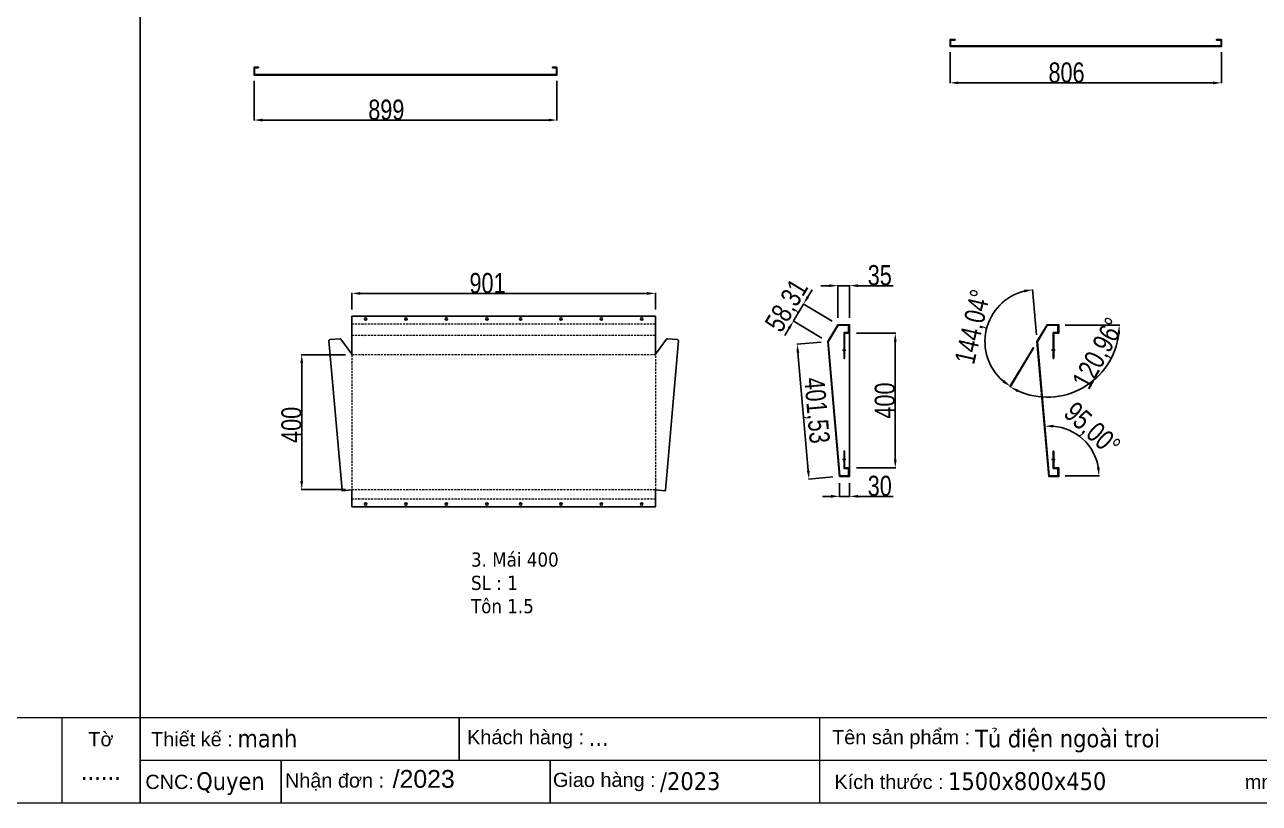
# Model space of a CAD drawing. Header units: inches. Extents: x 21 to 136330, y 8 to 58290.
# Drawn here: x 38993 to 42658, y 23570 to 25881 of the extents above; entities that cross this region are included whole.
import ezdxf
from ezdxf.enums import TextEntityAlignment as Align

# ---------------------------------------------------------------- set-up
doc = ezdxf.new("R2010")
doc.units = ezdxf.units.IN
doc.header["$MEASUREMENT"] = 0
doc.linetypes.add('HIDDEN', pattern=[9.525, 6.35, -3.175])
doc.layers.add('0 KHUNG KT01', color=7, linetype='Continuous')
doc.layers.add('@.0.DM. NÉT CHÍNH', color=7, linetype='Continuous')
doc.layers.add('0 TĂNG CỨNG', color=7, linetype='Continuous', lineweight=15)
doc.layers.add('@.0.DM. NÉT ĐỨT', color=8, linetype='HIDDEN', lineweight=9)
for name, color, linetype, transparency in [('@.0.DM. KÍCH THƯỚC', 8, 'Continuous', 0.2), ('@.0.DM. KÍCH THƯỚC @ 1', 8, 'Continuous', 0.2), ('@.DM. KÍCH THƯỚC', 8, 'Continuous', 0.2), ('@.DM. KÍCH THƯỚC @ 1', 8, 'Continuous', 0.2)]:
    doc.layers.add(name, color=color, linetype=linetype, transparency=transparency)
doc.styles.add('ARIAL', font='arial.ttf')
doc.styles.add('Note Text (ISO)', font='tahoma.ttf')
doc.styles.add('roman', font='roman.shx', dxfattribs={"width": 0.8})
doc.styles.add('Tahoma (Input Text)', font='tahoma.ttf')
doc.dimstyles.new('Kích thước Duy Mạnh', dxfattribs={"dimtxt": 30, "dimasz": 25, "dimexe": 1.25, "dimexo": 20, "dimtad": 1, "dimdec": 1, "dimtxsty": 'roman', "dimcen": 2.5, "dimclrd": 8, "dimclre": 8, "dimclrt": 2, "dimadec": 0, "dimazin": 0, "dimtfac": 1, "dimtdec": 1, "dimtix": 1, "dimtmove": 0, "dimatfit": 3, "dimfxl": 1, "dimtfillclr": 1, "dimarcsym": 0})

# ---------------------------------------------------------------- blocks, each defined once
blk = doc.blocks.new('*D1013')
at = {"layer": '@.DM. KÍCH THƯỚC', "color": 8, "lineweight": -2, "transparency": 16777216}
for p, q in [((39674, 25714.3), (39674, 25596.8)), ((40573, 25714.3), (40573, 25596.8))]:
    blk.add_line(p, q, dxfattribs=at)
at = {"layer": '@.DM. KÍCH THƯỚC', "lineweight": -2, "transparency": 16777216}
blk.add_line((39699, 25598.1), (40548, 25598.1), dxfattribs=at)
at = {"layer": '@.DM. KÍCH THƯỚC', "transparency": 16777216}
for points in [[(39699, 25602.3), (39699, 25593.9), (39674, 25598.1)], [(40548, 25602.3), (40548, 25593.9), (40573, 25598.1)]]:
    blk.add_solid(points, dxfattribs=at)
at = {"layer": 'Defpoints', "color": 0, "transparency": 16777216}
for p in [(39674, 25734.3), (40573, 25734.3), (40573, 25598.1)]:
    blk.add_point(p, dxfattribs=at)
at = {"layer": '@.DM. KÍCH THƯỚC', "color": 2, "transparency": 16777216, "insert": (40012.9, 25658.7), "char_height": 60, "attachment_point": 1, "style": 'roman'}
blk.add_mtext('899', dxfattribs=at)
blk = doc.blocks.new('*D1017')
at = {"layer": '@.DM. KÍCH THƯỚC', "color": 8, "lineweight": -2, "transparency": 16777216}
for p, q in [((41739.7, 25799.8), (41739.7, 25707.2)), ((42545.7, 25799.8), (42545.7, 25707.2))]:
    blk.add_line(p, q, dxfattribs=at)
at = {"layer": '@.DM. KÍCH THƯỚC', "lineweight": -2, "transparency": 16777216}
blk.add_line((41764.7, 25708.5), (42520.7, 25708.5), dxfattribs=at)
at = {"layer": '@.DM. KÍCH THƯỚC', "transparency": 16777216}
for points in [[(41764.7, 25712.6), (41764.7, 25704.3), (41739.7, 25708.5)], [(42520.7, 25712.6), (42520.7, 25704.3), (42545.7, 25708.5)]]:
    blk.add_solid(points, dxfattribs=at)
at = {"layer": 'Defpoints', "color": 0, "transparency": 16777216}
for p in [(41739.7, 25819.8), (42545.7, 25819.8), (42545.7, 25708.5)]:
    blk.add_point(p, dxfattribs=at)
at = {"layer": '@.DM. KÍCH THƯỚC', "color": 2, "transparency": 16777216, "insert": (42032.1, 25769.1), "char_height": 60, "attachment_point": 1, "style": 'roman'}
blk.add_mtext('806', dxfattribs=at)
blk = doc.blocks.new('KHUNG KT1')
at = {"color": 7}
for p, q in [((7128, -4752), (0, -4752)), ((2294.1, -4752), (2294.1, -5040)), ((6864, -4752), (6864, -5040)), ((4848, -4896), (0, -4896))]:
    blk.add_line(p, q, dxfattribs=at)
blk.add_lwpolyline([(0, 0), (7128, 0), (7128, -5040), (0, -5040)], close=True, dxfattribs=at)
at = {"layer": '0 KHUNG KT01'}
for p, q in [((1077.9, -4752), (1077.9, -4896)), ((476.3, -4896), (476.3, -5040)), ((1385.1, -4896), (1385.1, -5040))]:
    blk.add_line(p, q, dxfattribs=at)
at = {"color": 2, "char_height": 48, "style": 'ARIAL'}
for s, insert, width, attachment_point in [('  Khách hàng :', (1066.9, -4824), 2202.321, 4), ('  Tên sản phẩm :', (2299.1, -4824), 2202.321, 4), ('  Thiết kế :', (0, -4824), 2202.321, 4), ('Tờ', (6996, -4824), 264, 5), ('CNC:', (18.2, -4968), 2202.321, 4), ('  Nhận đơn :', (451.9, -4968), 2202.321, 4), ('  Giao hàng :', (1356.7, -4968), 2202.321, 4), ('  Kích thước :', (2307, -4968), 2202.321, 4), ('mm', (3729.5, -4968), 2202.321, 4)]:
    blk.add_mtext(s, dxfattribs=dict(at, insert=insert, width=width, attachment_point=attachment_point))
at = {"color": 1, "style": 'Tahoma (Input Text)', "flags": 8}
for tag, p in [('#01', (328.9, -4851.1)), ('#03', (1514.7, -4846.3)), ('#05', (2819, -4851.1)), ('#07', (4424, -4851.1)), ('#09', (5172.9, -4851.1)), ('#02', (189.8, -4995.1)), ('#04', (1755.3, -4995.1)), ('#06', (2727.8, -4995.1)), ('#08', (4382.7, -4995.1)), ('#10', (5172.9, -4995.1))]:
    blk.add_attdef(tag, p, '', height=60, dxfattribs=at)
blk.add_attdef('#11', text='', height=60, dxfattribs=at).set_placement((6996, -4961.6), align=Align.CENTER)
at = {"layer": '0 TĂNG CỨNG', "color": 1, "style": 'ARIAL'}
blk.add_attdef('#12', (852.8, -4987.6), '', height=60, dxfattribs=at)
blk = doc.blocks.new('*D1039')
at = {"layer": '@.0.DM. KÍCH THƯỚC', "color": 8, "lineweight": -2, "transparency": 16777216}
for p, q in [((41411.7, 24520.6), (41411.7, 24480.1)), ((41441.7, 24520.6), (41441.7, 24480.1))]:
    blk.add_line(p, q, dxfattribs=at)
at = {"layer": '@.0.DM. KÍCH THƯỚC', "lineweight": -2, "transparency": 16777216}
for p, q in [((41386.7, 24481.3), (41361.7, 24481.3)), ((41411.7, 24481.3), (41441.7, 24481.3)), ((41466.7, 24481.3), (41570.7, 24481.3))]:
    blk.add_line(p, q, dxfattribs=at)
at = {"layer": '@.0.DM. KÍCH THƯỚC', "transparency": 16777216}
for points in [[(41386.7, 24485.5), (41386.7, 24477.2), (41411.7, 24481.3)], [(41466.7, 24485.5), (41466.7, 24477.2), (41441.7, 24481.3)]]:
    blk.add_solid(points, dxfattribs=at)
at = {"layer": 'Defpoints', "color": 0, "transparency": 16777216}
for p in [(41411.7, 24540.6), (41441.7, 24540.6), (41441.7, 24481.3)]:
    blk.add_point(p, dxfattribs=at)
at = {"layer": '@.0.DM. KÍCH THƯỚC', "color": 2, "transparency": 16777216, "insert": (41531.2, 24512), "char_height": 60, "attachment_point": 5, "style": 'roman'}
blk.add_mtext('30', dxfattribs=at)
blk = doc.blocks.new('*D1040')
at = {"layer": '@.0.DM. KÍCH THƯỚC', "color": 8, "lineweight": -2, "transparency": 16777216}
for p, q in [((41461.7, 24965.6), (41578.5, 24965.6)), ((41461.7, 24565.6), (41578.5, 24565.6))]:
    blk.add_line(p, q, dxfattribs=at)
at = {"layer": '@.0.DM. KÍCH THƯỚC', "lineweight": -2, "transparency": 16777216}
blk.add_line((41577.2, 24590.6), (41577.2, 24940.6), dxfattribs=at)
at = {"layer": '@.0.DM. KÍCH THƯỚC', "transparency": 16777216}
for points in [[(41573.1, 24940.6), (41581.4, 24940.6), (41577.2, 24965.6)], [(41573.1, 24590.6), (41581.4, 24590.6), (41577.2, 24565.6)]]:
    blk.add_solid(points, dxfattribs=at)
at = {"layer": 'Defpoints', "color": 0, "transparency": 16777216}
for p in [(41441.7, 24965.6), (41577.2, 24965.6), (41441.7, 24565.6)]:
    blk.add_point(p, dxfattribs=at)
at = {"layer": '@.0.DM. KÍCH THƯỚC', "color": 2, "transparency": 16777216, "insert": (41546.6, 24765.6), "char_height": 60, "attachment_point": 5, "rotation": 90, "style": 'roman'}
blk.add_mtext('400', dxfattribs=at)
blk = doc.blocks.new('*D1041')
at = {"layer": '@.0.DM. KÍCH THƯỚC', "color": 8, "lineweight": -2, "transparency": 16777216}
for p, q in [((41356.8, 24938.9), (41284.9, 24932.6)), ((41391.8, 24538.9), (41319.9, 24532.6))]:
    blk.add_line(p, q, dxfattribs=at)
at = {"layer": '@.0.DM. KÍCH THƯỚC', "lineweight": -2, "transparency": 16777216}
blk.add_line((41318.9, 24557.6), (41288.3, 24907.8), dxfattribs=at)
at = {"layer": '@.0.DM. KÍCH THƯỚC', "transparency": 16777216}
for points in [[(41292.4, 24908.1), (41284.1, 24907.4), (41286.1, 24932.7)], [(41323.1, 24557.9), (41314.8, 24557.2), (41321.1, 24532.7)]]:
    blk.add_solid(points, dxfattribs=at)
at = {"layer": 'Defpoints', "color": 0, "transparency": 16777216}
for p in [(41286.1, 24932.7), (41376.7, 24940.6), (41411.7, 24540.6)]:
    blk.add_point(p, dxfattribs=at)
at = {"layer": '@.0.DM. KÍCH THƯỚC', "color": 2, "transparency": 16777216, "insert": (41339.8, 24735.8), "char_height": 60, "attachment_point": 5, "rotation": 275.0005, "style": 'roman'}
blk.add_mtext('401,53', dxfattribs=at)
blk = doc.blocks.new('*D1042')
at = {"layer": '@.0.DM. KÍCH THƯỚC', "lineweight": -2, "transparency": 16777216}
for p, q in [((41317.7, 25073.2), (41330.6, 25094.6)), ((41274.9, 25001.7), (41304.9, 25051.7)), ((41262, 24980.3), (41249.1, 24958.8))]:
    blk.add_line(p, q, dxfattribs=at)
at = {"layer": '@.0.DM. KÍCH THƯỚC', "color": 8, "lineweight": -2, "transparency": 16777216}
for p, q in [((41389.6, 25000.9), (41303.8, 25052.4)), ((41359.6, 24950.9), (41273.8, 25002.4))]:
    blk.add_line(p, q, dxfattribs=at)
at = {"layer": '@.0.DM. KÍCH THƯỚC', "transparency": 16777216}
for points in [[(41314.2, 25075.3), (41321.3, 25071), (41304.9, 25051.7)], [(41258.4, 24982.4), (41265.6, 24978.1), (41274.9, 25001.7)]]:
    blk.add_solid(points, dxfattribs=at)
at = {"layer": 'Defpoints', "color": 0, "transparency": 16777216}
for p in [(41304.9, 25051.7), (41406.7, 24990.6), (41376.7, 24940.6)]:
    blk.add_point(p, dxfattribs=at)
at = {"layer": '@.0.DM. KÍCH THƯỚC', "color": 2, "transparency": 16777216, "insert": (41258.7, 25045.4), "char_height": 60, "attachment_point": 5, "rotation": 59.036, "style": 'roman'}
blk.add_mtext('58,31', dxfattribs=at)
blk = doc.blocks.new('*D1043')
at = {"layer": '@.0.DM. KÍCH THƯỚC', "lineweight": -2, "transparency": 16777216}
for p, q in [((41381.7, 25106.5), (41356.7, 25106.5)), ((41406.7, 25106.5), (41441.7, 25106.5)), ((41466.7, 25106.5), (41570.7, 25106.5))]:
    blk.add_line(p, q, dxfattribs=at)
at = {"layer": '@.0.DM. KÍCH THƯỚC', "color": 8, "lineweight": -2, "transparency": 16777216}
for p, q in [((41406.7, 25010.6), (41406.7, 25107.8)), ((41441.7, 25010.6), (41441.7, 25107.8))]:
    blk.add_line(p, q, dxfattribs=at)
at = {"layer": '@.0.DM. KÍCH THƯỚC', "transparency": 16777216}
for points in [[(41381.7, 25110.7), (41381.7, 25102.4), (41406.7, 25106.5)], [(41466.7, 25110.7), (41466.7, 25102.4), (41441.7, 25106.5)]]:
    blk.add_solid(points, dxfattribs=at)
at = {"layer": 'Defpoints', "color": 0, "transparency": 16777216}
for p in [(41406.7, 25106.5), (41406.7, 24990.6), (41441.7, 24990.6)]:
    blk.add_point(p, dxfattribs=at)
at = {"layer": '@.0.DM. KÍCH THƯỚC', "color": 2, "transparency": 16777216, "insert": (41531.2, 25137.2), "char_height": 60, "attachment_point": 5, "style": 'roman'}
blk.add_mtext('35', dxfattribs=at)
blk = doc.blocks.new('*D1044')
at = {"layer": '@.0.DM. KÍCH THƯỚC', "color": 8, "lineweight": -2, "transparency": 16777216}
blk.add_line((42081.2, 24542.1), (42183.2, 24542.1), dxfattribs=at)
at = {"layer": '@.0.DM. KÍCH THƯỚC', "lineweight": -2, "transparency": 16777216}
blk.add_arc((42034.1, 24542.1), 147.9, 9.6979, 85.3009, dxfattribs=at)
at = {"layer": '@.0.DM. KÍCH THƯỚC', "transparency": 16777216}
for points in [[(42046.2, 24685.3), (42046.2, 24693.7), (42021.2, 24689.4)], [(42184, 24567.4), (42175.7, 24566.7), (42182, 24542.1)]]:
    blk.add_solid(points, dxfattribs=at)
at = {"layer": 'Defpoints', "color": 0, "transparency": 16777216}
for p in [(41999.3, 24940.3), (42160, 24619.7), (42034.1, 24542.1), (42034.1, 24542.1), (42061.2, 24542.1)]:
    blk.add_point(p, dxfattribs=at)
at = {"layer": '@.0.DM. KÍCH THƯỚC', "color": 2, "transparency": 16777216, "insert": (42158.6, 24677.9), "char_height": 60, "attachment_point": 5, "rotation": 317.4994, "style": 'roman'}
blk.add_mtext('95,00°', dxfattribs=at)
blk = doc.blocks.new('*D1045')
at = {"layer": '@.0.DM. KÍCH THƯỚC', "color": 8, "lineweight": -2, "transparency": 16777216}
for p, q in [((41996, 24960.5), (41984.2, 25095.6)), ((41987.4, 24923.5), (41917.7, 24807.2))]:
    blk.add_line(p, q, dxfattribs=at)
at = {"layer": '@.0.DM. KÍCH THƯỚC', "lineweight": -2, "transparency": 16777216}
blk.add_arc((41997.7, 24940.6), 154.3, 104.2919, 229.7446, dxfattribs=at)
at = {"layer": '@.0.DM. KÍCH THƯỚC', "transparency": 16777216}
for points in [[(41958.9, 25094.3), (41960.3, 25086.1), (41984.3, 25094.4)], [(41900.4, 24826.2), (41895.6, 24819.4), (41918.3, 24808.3)]]:
    blk.add_solid(points, dxfattribs=at)
at = {"layer": 'Defpoints', "color": 0, "transparency": 16777216}
for p in [(41874.5, 25033.5), (42027.7, 24990.6), (41997.7, 24940.6), (41997.7, 24940.6), (42032.7, 24540.6)]:
    blk.add_point(p, dxfattribs=at)
at = {"layer": '@.0.DM. KÍCH THƯỚC', "color": 2, "transparency": 16777216, "insert": (41811.9, 24983.4), "char_height": 60, "attachment_point": 5, "rotation": 77.0183, "style": 'roman'}
blk.add_mtext('144,04°', dxfattribs=at)
blk = doc.blocks.new('*D1046')
at = {"layer": '@.0.DM. KÍCH THƯỚC', "color": 8, "lineweight": -2, "transparency": 16777216}
for p, q in [((42081.2, 24989.1), (42243.4, 24989.1)), ((41989, 24923.1), (41918.1, 24804.9))]:
    blk.add_line(p, q, dxfattribs=at)
at = {"layer": '@.0.DM. KÍCH THƯỚC', "lineweight": -2, "transparency": 16777216}
blk.add_arc((42028.6, 24989.1), 213.5, 245.7474, 353.2886, dxfattribs=at)
at = {"layer": '@.0.DM. KÍCH THƯỚC', "transparency": 16777216}
for points in [[(42236.5, 24964.4), (42244.8, 24963.9), (42242.1, 24989.1)], [(41938.9, 24790.7), (41942.8, 24798.1), (41918.7, 24806)]]:
    blk.add_solid(points, dxfattribs=at)
at = {"layer": 'Defpoints', "color": 0, "transparency": 16777216}
for p in [(42028.6, 24989.1), (42028.6, 24989.1), (42061.2, 24989.1), (41999.3, 24940.3), (42063.3, 24778.4)]:
    blk.add_point(p, dxfattribs=at)
at = {"layer": '@.0.DM. KÍCH THƯỚC', "color": 2, "transparency": 16777216, "insert": (42183.9, 24903.7), "char_height": 60, "attachment_point": 5, "rotation": 61.2044, "style": 'roman'}
blk.add_mtext('120,96°', dxfattribs=at)
blk = doc.blocks.new('*D1047')
at = {"layer": '@.DM. KÍCH THƯỚC', "color": 8, "lineweight": -2, "transparency": 16777216}
for p, q in [((39964.4, 25035.9), (39964.4, 25084.8)), ((40865.4, 25035.9), (40865.4, 25084.8))]:
    blk.add_line(p, q, dxfattribs=at)
at = {"layer": '@.DM. KÍCH THƯỚC', "lineweight": -2, "transparency": 16777216}
blk.add_line((39989.4, 25083.5), (40840.4, 25083.5), dxfattribs=at)
at = {"layer": '@.DM. KÍCH THƯỚC', "transparency": 16777216}
for points in [[(39989.4, 25087.7), (39989.4, 25079.4), (39964.4, 25083.5)], [(40840.4, 25087.7), (40840.4, 25079.4), (40865.4, 25083.5)]]:
    blk.add_solid(points, dxfattribs=at)
at = {"layer": 'Defpoints', "color": 0, "transparency": 16777216}
for p in [(40865.4, 25083.5), (39964.4, 25015.9), (40865.4, 25015.9)]:
    blk.add_point(p, dxfattribs=at)
at = {"layer": '@.DM. KÍCH THƯỚC', "color": 2, "transparency": 16777216, "insert": (40313.4, 25144.2), "char_height": 60, "attachment_point": 1, "style": 'roman'}
blk.add_mtext('901', dxfattribs=at)
blk = doc.blocks.new('*D1048')
at = {"layer": '@.DM. KÍCH THƯỚC', "color": 8, "lineweight": -2, "transparency": 16777216}
for p, q in [((39945.4, 24901.6), (39814.1, 24901.6)), ((39945.4, 24501.5), (39814.1, 24501.5))]:
    blk.add_line(p, q, dxfattribs=at)
at = {"layer": '@.DM. KÍCH THƯỚC', "lineweight": -2, "transparency": 16777216}
blk.add_line((39815.4, 24526.5), (39815.4, 24876.6), dxfattribs=at)
at = {"layer": '@.DM. KÍCH THƯỚC', "transparency": 16777216}
for points in [[(39811.2, 24876.6), (39819.5, 24876.6), (39815.4, 24901.6)], [(39811.2, 24526.5), (39819.5, 24526.5), (39815.4, 24501.5)]]:
    blk.add_solid(points, dxfattribs=at)
at = {"layer": 'Defpoints', "color": 0, "transparency": 16777216}
for p in [(39815.4, 24901.6), (39965.4, 24901.6), (39965.4, 24501.5)]:
    blk.add_point(p, dxfattribs=at)
at = {"layer": '@.DM. KÍCH THƯỚC', "color": 2, "transparency": 16777216, "insert": (39754.8, 24639.9), "char_height": 60, "attachment_point": 1, "rotation": 90, "style": 'roman'}
blk.add_mtext('400', dxfattribs=at)

msp = doc.modelspace()

# ---------------------------------------------------------------- linework, layer by layer
at = {"layer": '@.0.DM. NÉT CHÍNH'}
for p, q in [((41754.6949, 25835.2676), (41754.6949, 25836.7676)), ((42530.6949, 25835.2676), (42530.6949, 25836.7676)), ((39686.9737, 25753.3443), (39686.9737, 25754.8443)), ((40559.9737, 25753.3443), (40559.9737, 25754.8443)), ((41441.7243, 24965.6068), (41441.7243, 24565.6059)), ((39964.3761, 24902.6316), (39964.3761, 24901.6486)), ((40865.3761, 24902.6316), (40865.3761, 24901.6486)), ((41441.723, 24565.6059), (41440.223, 24565.6059)), ((42062.7347, 24565.6059), (42061.2347, 24565.6059)), ((39964.3761, 24500.4087), (39964.3761, 24501.5055)), ((40865.3761, 24500.4087), (40865.3761, 24501.5055))]:
    msp.add_line(p, q, dxfattribs=at)
at = {"layer": '@.0.DM. NÉT CHÍNH', "color": 1}
for p, q in [((39998.668, 24992.1152), (39997.168, 24992.1152)), ((39998.8962, 24959.0045), (39997.3962, 24959.0045)), ((40830.8559, 24959.0045), (40832.3559, 24959.0045)), ((40831.0842, 24992.1152), (40832.5842, 24992.1152)), ((39998.9133, 24901.6279), (39997.4133, 24901.6279)), ((40830.8389, 24901.6279), (40832.3389, 24901.6279)), ((41430.4744, 24915.6068), (41420.3225, 24915.6068)), ((42051.4861, 24915.6068), (42041.3343, 24915.6068)), ((39963.6796, 24877.4251), (39963.6796, 24875.9251)), ((40866.0725, 24877.4251), (40866.0725, 24875.9251)), ((41430.4744, 24590.6059), (41420.3225, 24590.6059)), ((42051.4861, 24590.6059), (42041.3343, 24590.6059)), ((39963.6796, 24530.408), (39963.6796, 24528.908)), ((40866.0725, 24530.408), (40866.0725, 24528.908)), ((39984.7142, 24501.5404), (39983.2142, 24501.5404)), ((40845.0379, 24501.5404), (40846.5379, 24501.5404)), ((39984.7142, 24473.9907), (39983.2142, 24473.9907)), ((40845.0379, 24473.9907), (40846.5379, 24473.9907))]:
    msp.add_line(p, q, dxfattribs=at)
at = {"layer": '@.0.DM. NÉT CHÍNH'}
for points in [[(41754.7656, 25836.7676), (41754.7656, 25835.2676), (41741.1949, 25835.2676), (41741.1949, 25818.2676), (42544.1949, 25818.2676), (42544.1949, 25835.2676), (42530.6242, 25835.2676), (42530.6242, 25836.7676), (42545.6949, 25836.7676), (42545.6949, 25816.7676), (41739.6949, 25816.7676), (41739.6949, 25836.7676)], [(39675.4737, 25753.3443), (39675.4737, 25732.8443), (40571.4737, 25732.8443), (40571.4737, 25753.3443), (40559.903, 25753.3443), (40559.903, 25754.8443), (40572.9737, 25754.8443), (40572.9737, 25731.3443), (39673.9737, 25731.3443), (39673.9737, 25754.8443), (39687.0444, 25754.8443), (39687.0444, 25753.3443)], [(41440.223, 24965.6068), (41440.223, 24985.6068), (41438.723, 24985.6068), (41438.723, 24967.1068), (41425.223, 24967.1068), (41425.223, 24890.6068), (41426.723, 24890.6068), (41426.723, 24965.6068)], [(42061.2347, 24965.6068), (42061.2347, 24985.6068), (42059.7347, 24985.6068), (42059.7347, 24967.1068), (42046.2347, 24967.1068), (42046.2347, 24890.6068), (42047.7347, 24890.6068), (42047.7347, 24965.6068)], [(41440.223, 24565.6059), (41440.223, 24545.6059), (41438.723, 24545.6059), (41438.723, 24564.1059), (41425.223, 24564.1059), (41425.223, 24615.6059), (41426.723, 24615.6059), (41426.723, 24565.6059)], [(42061.2347, 24565.6059), (42061.2347, 24545.6059), (42059.7347, 24545.6059), (42059.7347, 24564.1059), (42046.2347, 24564.1059), (42046.2347, 24615.6059), (42047.7347, 24615.6059), (42047.7347, 24565.6059)]]:
    msp.add_lwpolyline(points, close=True, dxfattribs=at)
msp.add_lwpolyline([(39964.3761, 24902.7604), (39964.3761, 25015.8635), (40865.3761, 25015.8635), (40865.3761, 24902.7604), (40898.0124, 24947.7465, -0.263446003), (40900.7019, 24948.9734), (40930.8882, 24946.3346, -0.414213562), (40933.6156, 24943.0847), (40931.6997, 24921.1683), (40894.7856, 24499.2732), (40894.6548, 24497.779), (40865.3761, 24500.3405), (40865.3761, 24450.2943), (39964.3761, 24450.2943), (39964.3761, 24500.3405), (39935.0973, 24497.779), (39934.9666, 24499.2732), (39898.0525, 24921.1683), (39896.1366, 24943.0847, -0.414213562), (39898.8639, 24946.3346), (39929.0502, 24948.9734, -0.263446003), (39931.7398, 24947.7465)], format="xyb", close=True, dxfattribs=at)
for points in [[(41440.223, 24565.6059), (41440.223, 24542.1059), (41413.0884, 24542.1059), (41378.2633, 24940.2569), (41407.5735, 24989.1068), (41440.2243, 24989.1068), (41440.2243, 24965.6068), (41441.7243, 24965.6068), (41441.7243, 24990.6068), (41406.7243, 24990.6068), (41376.7238, 24940.6065), (41411.723, 24540.6059), (41441.723, 24540.6059), (41441.723, 24565.6059)], [(42061.2347, 24565.6059), (42061.2347, 24542.1059), (42034.1002, 24542.1059), (41999.2751, 24940.2569), (42028.5853, 24989.1068), (42061.236, 24989.1068), (42061.236, 24965.6068), (42062.736, 24965.6068), (42062.736, 24990.6068), (42027.736, 24990.6068), (41997.7356, 24940.6065), (42032.7347, 24540.6059), (42062.7347, 24540.6059), (42062.7347, 24565.6059)]]:
    msp.add_lwpolyline(points, dxfattribs=at)
for centre in [(40004.8761, 25007.8635), (40124.8761, 25007.8635), (40244.8761, 25007.8635), (40364.8761, 25007.8635), (40464.8761, 25007.8635), (40584.8761, 25007.8635), (40704.8761, 25007.8635), (40824.8761, 25007.8635), (40004.8761, 24458.2943), (40124.8761, 24458.2943), (40244.8761, 24458.2943), (40364.8761, 24458.2943), (40464.8761, 24458.2943), (40584.8761, 24458.2943), (40704.8761, 24458.2943), (40824.8761, 24458.2943)]:
    msp.add_circle(centre, 3.5, dxfattribs=at)
at = {"layer": '@.0.DM. NÉT ĐỨT'}
for p, q in [((40865.3761, 24992.167), (39964.3761, 24992.167)), ((40865.3761, 24959.0563), (39964.3761, 24959.0563)), ((39964.3761, 24473.9907), (40865.3761, 24473.9907))]:
    msp.add_line(p, q, dxfattribs=at)
msp.add_lwpolyline([(39963.6796, 24901.6279), (39963.6796, 24501.5404), (40866.0725, 24501.5404), (40866.0725, 24901.6279)], close=True, dxfattribs=at)

# ---------------------------------------------------------------- block references
at = {"layer": '0 TĂNG CỨNG', "color": 1}
ref = msp.add_blockref('KHUNG KT1', (33067.756, 28001.9221), dxfattribs=dict(at, xscale=0.8792977987369557, yscale=0.8792977987369557, zscale=0.8792977987369557))
ref.add_attrib('#11', '......', dxfattribs={"layer": '0', "color": 1, "height": 52.75787, "style": 'Tahoma (Input Text)'}).set_placement((39219.3091, 23639.1676), align=Align.CENTER)
ref = msp.add_blockref('KHUNG KT1', (39335.3907, 28001.9221), dxfattribs=dict(at, xscale=0.8792977987369557, yscale=0.8792977987369557, zscale=0.8792977987369557))
ref.add_attrib('#12', '/2023', (40085.2994, 23616.3315), dxfattribs={"color": 1, "height": 52.75787, "style": 'ARIAL'})
ref.add_attrib('#01', 'manh', (39624.6167, 23736.3953), dxfattribs={"layer": '0', "color": 1, "height": 52.75787, "style": 'Tahoma (Input Text)'})
ref.add_attrib('#03', '...', (40667.2792, 23740.5602), dxfattribs={"layer": '0', "color": 1, "height": 52.75787, "style": 'Tahoma (Input Text)'})
ref.add_attrib('#04', '/2023', (40878.8247, 23609.7764), dxfattribs={"layer": '0', "color": 1, "height": 52.75787, "style": 'Tahoma (Input Text)'})
ref.add_attrib('#05', 'Tủ điện ngoài troi', (41814.1392, 23736.3953), dxfattribs={"layer": '0', "color": 1, "height": 52.757868, "style": 'Tahoma (Input Text)'})
ref.add_attrib('#06', '1500x800x450', (41733.9763, 23609.7764), dxfattribs={"layer": '0', "color": 1, "height": 52.757868, "style": 'Tahoma (Input Text)'})
ref.add_attrib('#02', 'Quyen', (39502.2693, 23609.7764), dxfattribs={"layer": '0', "color": 1, "height": 52.75787, "style": 'Tahoma (Input Text)'})

# ---------------------------------------------------------------- texts
at = {"layer": '@.0.DM. NÉT CHÍNH', "color": 2, "insert": (40317.8484, 24314.7451), "char_height": 41.999999, "width": 551.411705, "attachment_point": 1, "line_spacing_factor": 0.987884, "style": 'Note Text (ISO)'}
msp.add_mtext('\\fTahoma|b0|i0;3. Mái 400\\P\\fTahoma|b0|i0;SL : 1\\P\\fTahoma|b0|i0;Tôn 1.5', dxfattribs=at)

# ---------------------------------------------------------------- dimensions: what is measured, and where the dimension line sits
at = {"layer": '@.0.DM. KÍCH THƯỚC @ 1'}
for p1, p2, distance, picture, middle in [((41376.7238, 24940.6065), (41406.7243, 24990.6068), 118.7904, '*D1042', (41258.7017, 25045.4208)), ((41411.723, 24540.6059), (41376.7238, 24940.6065), 90.9721, '*D1041', (41339.7985, 24735.8441))]:
    dim = msp.add_aligned_dim(p1=p1, p2=p2, distance=distance, dimstyle='Kích thước Duy Mạnh', override={"dimscale": 1, "dimtxt": 60, "dimdec": 2, "dimclrd": 256, "dimadec": 2, "dimtdec": 2, "dimtix": 1, "dimtofl": 1, "dimtmove": 0, "dimatfit": 3}, dxfattribs=at)
    dim.commit()
    dim.dimension.update_dxf_attribs({"geometry": picture, "text_midpoint": middle})
for base, p1, p2, picture, middle, dimtype in [((41406.7243, 25106.536), (41441.7243, 24990.6068), (41406.7243, 24990.6068), '*D1043', (41531.2064, 25106.536), 129), ((41441.723, 24481.3341), (41411.723, 24540.6059), (41441.723, 24540.6059), '*D1039', (41531.2051, 24481.3341), 128)]:
    dim = msp.add_linear_dim(base=base, p1=p1, p2=p2, angle=180, dimstyle='Kích thước Duy Mạnh', override={"dimscale": 1, "dimtxt": 60, "dimdec": 2, "dimclrd": 256, "dimadec": 2, "dimtdec": 2, "dimtix": 1, "dimtofl": 1, "dimtmove": 0, "dimatfit": 3}, dxfattribs=at)
    dim.commit()
    dim.dimension.update_dxf_attribs({"geometry": picture, "text_midpoint": middle, "dimtype": dimtype})
for base, line1, line2, picture, middle in [((41874.4596, 25033.4599), ((41997.7356, 24940.6065), (42032.7347, 24540.6059)), ((42027.736, 24990.6068), (41997.7356, 24940.6065)), '*D1045', (41811.9364, 24983.4392)), ((42159.9626, 24619.7378), ((42034.1002, 24542.1059), (41999.2751, 24940.2569)), ((42061.2347, 24542.1059), (42034.1002, 24542.1059)), '*D1044', (42158.5574, 24677.9242))]:
    dim = msp.add_angular_dim_2l(base=base, line1=line1, line2=line2, dimstyle='Kích thước Duy Mạnh', override={"dimscale": 1, "dimtxt": 60, "dimdec": 2, "dimclrd": 256, "dimadec": 2, "dimtdec": 2, "dimtix": 1, "dimtofl": 1, "dimtmove": 0, "dimatfit": 3}, dxfattribs=at)
    dim.commit()
    dim.dimension.update_dxf_attribs({"geometry": picture, "text_midpoint": middle})
dim = msp.add_angular_dim_2l(base=(42063.3065, 24778.3994), line1=((42028.5853, 24989.1068), (42061.236, 24989.1068)), line2=((41999.2751, 24940.2569), (42028.5853, 24989.1068)), dimstyle='Kích thước Duy Mạnh', override={"dimscale": 1, "dimtxt": 60, "dimdec": 2, "dimclrd": 256, "dimadec": 2, "dimtdec": 2, "dimtix": 1, "dimtofl": 1, "dimtmove": 0, "dimatfit": 3}, dxfattribs=at)
dim.commit()
dim.dimension.update_dxf_attribs({"geometry": '*D1046', "text_midpoint": (42215.7275, 24886.243), "dimtype": 130})
dim = msp.add_linear_dim(base=(41577.2482, 24965.6068), p1=(41441.723, 24565.6059), p2=(41441.7243, 24965.6068), angle=90, dimstyle='Kích thước Duy Mạnh', override={"dimscale": 1, "dimtxt": 60, "dimdec": 2, "dimclrd": 256, "dimadec": 2, "dimtdec": 2, "dimtix": 1, "dimtofl": 1, "dimtmove": 0, "dimatfit": 3}, dxfattribs=at)
dim.commit()
dim.dimension.update_dxf_attribs({"geometry": '*D1040', "text_midpoint": (41546.6232, 24765.6064)})
at = {"layer": '@.DM. KÍCH THƯỚC @ 1', "color": 0}
for base, p1, p2, picture, middle in [((42545.6949, 25708.467), (41739.6949, 25819.7676), (42545.6949, 25819.7676), '*D1017', (42092.6949, 25708.467)), ((40572.9737, 25598.086), (39673.9737, 25734.3443), (40572.9737, 25734.3443), '*D1013', (40073.4737, 25598.086))]:
    dim = msp.add_linear_dim(base=base, p1=p1, p2=p2, dimstyle='Kích thước Duy Mạnh', override={"dimscale": 1, "dimtxt": 60, "dimdec": 0, "dimclrd": 256, "dimtdec": 0, "dimtix": 1, "dimtofl": 0, "dimtmove": 0, "dimatfit": 1}, dxfattribs=at)
    dim.commit()
    dim.dimension.update_dxf_attribs({"geometry": picture, "text_midpoint": middle, "dimtype": 128})
for base, p1, p2, angle, picture, middle in [((40865.3761, 25083.529), (39964.3761, 25015.8635), (40865.3761, 25015.8635), 180, '*D1047', (40364.8761, 25083.529)), ((39815.3761, 24901.6279), (39965.3761, 24501.5404), (39965.3761, 24901.6279), 270, '*D1048', (39815.3761, 24701.5841))]:
    dim = msp.add_linear_dim(base=base, p1=p1, p2=p2, angle=angle, dimstyle='Kích thước Duy Mạnh', override={"dimscale": 1, "dimtxt": 60, "dimdec": 0, "dimclrd": 256, "dimtdec": 0, "dimtix": 1, "dimtofl": 0, "dimtmove": 0, "dimatfit": 1}, dxfattribs=at)
    dim.commit()
    dim.dimension.update_dxf_attribs({"geometry": picture, "text_midpoint": middle, "dimtype": 128})

doc.saveas('drawing.dxf')
